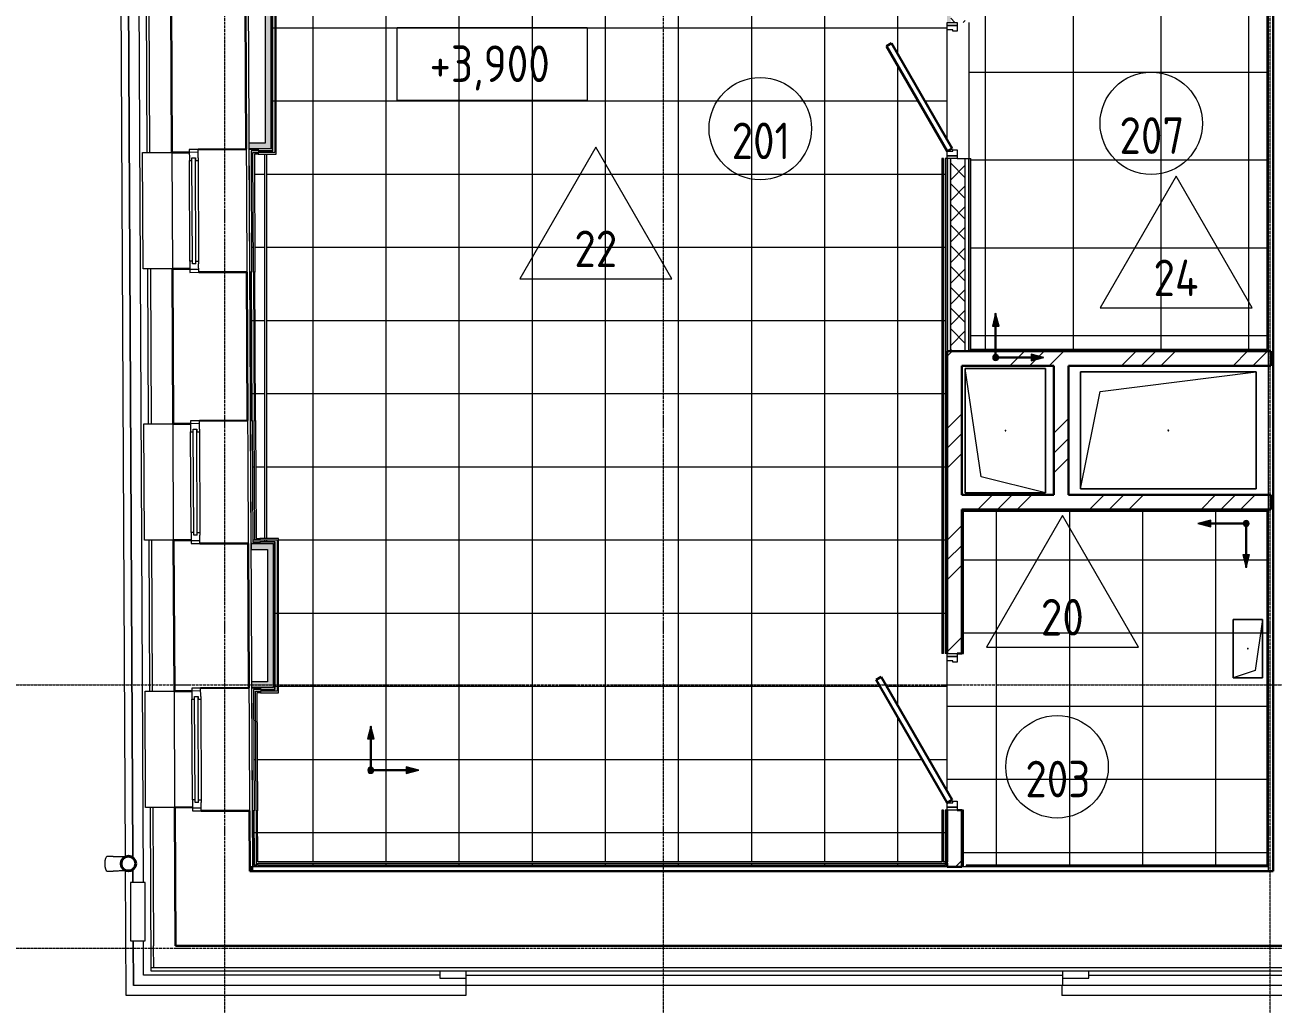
# Model space of a CAD drawing. Header units: millimetres. Extents: x -10915 to 60194, y -32941 to 46712.
# Drawn here: x -1368 to 7168, y -386 to 6305 of the extents above; entities that cross this region are included whole.
import ezdxf

# ---------------------------------------------------------------- set-up
doc = ezdxf.new("R2010")
doc.units = ezdxf.units.MM
doc.linetypes.add('ADSK_Линия сетки', pattern=[25, 20, -2.5, 0, -2.5])
for name, color, linetype, lineweight in [('_ Окна', 7, 'Continuous', 9), ('Аннотация', 7, 'Continuous', 9), ('Двери', 7, 'Continuous', 9), ('Марки', 7, 'Continuous', 20), ('Марки помещений', 7, 'Continuous', 20), ('Обобщенные модели', 7, 'Continuous', 18), ('Окна', 7, 'Continuous', 9), ('Оси', 7, 'Continuous', 9), ('Отметки', 7, 'Continuous', 9), ('Перекрытие', 7, 'Continuous', 18), ('Перекрытие штриховка', 7, 'Continuous', 18), ('Стены внутренние', 7, 'Continuous', 18), ('Стены наружные', 7, 'Continuous', 18), ('Стены несущие', 7, 'Continuous', 30), ('Стены отделка', 7, 'Continuous', 30), ('Стены штриховка', 7, 'Continuous', 9), ('Узлы', 7, 'Continuous', 18)]:
    doc.layers.add(name, color=color, linetype=linetype, lineweight=lineweight)
doc.layers.add('Линии', color=7, linetype='Continuous', lineweight=9, true_color=0x00a600)
doc.styles.add('GOST Common_1', font='GOST_Common.ttf', dxfattribs={"width": 0.9, "height": 250})
doc.styles.add('GOST Common_2', font='GOST_Common.ttf', dxfattribs={"width": 0.9, "height": 250})
pattern_1 = [(45, (0, 0), (-381.66, 381.66), []), (45, (134.94, 0), (0, 763.32), []), (45, (-134.94, 0), (0, 763.322), [])]

# ---------------------------------------------------------------- blocks, each defined once
blk = doc.blocks.new('Водосток - Тип 1 _карниз больше 490мм_-5158525-План полов 2-го этажа')
at = {"layer": 'Обобщенные модели', "lineweight": 9}
h = blk.add_hatch(dxfattribs=at)
h.set_pattern_fill('FP_11', color=256, style=0, pattern_type=2)
h.set_pattern_definition([(314.728, (-451.3, -498.1), (106.568, 105.561), [])])
h.paths.add_polyline_path([(76.3, 171.1), (76.3, 148.9), (85.9, 128.8), (103.3, 115), (125, 110), (146.7, 115), (164.7, 130), (173.7, 148.9), (173.7, 171.1), (164.1, 191.2), (146.7, 205), (125, 210), (102.3, 204.3), (85.9, 191.2), (78.3, 175.5)])
at = {"layer": 'Обобщенные модели'}
for p, q in [((75, 306.2), (75, 263.6)), ((175, 263.6), (175, 306.2))]:
    blk.add_line(p, q, dxfattribs=at)
at = {"layer": 'Обобщенные модели', "flags": 128}
for points in [[(75, 179.9), (75, 182.9), (75, 186.2), (75, 189.7), (75, 193.4), (75, 197.2), (75, 201.3), (75, 205.5), (75, 209.9), (75, 214.4), (75, 219.1), (75, 224), (75, 229), (75, 234.1), (75, 239.3), (75, 244.6), (75, 250.1), (75, 255.6), (75, 261.3), (75, 263.6)], [(175, 263.6), (175, 258), (175, 252.4), (175, 246.9), (175, 241.5), (175, 236.2), (175, 231.1), (175, 226), (175, 221.1), (175, 216.4), (175, 211.8), (175, 207.3), (175, 203), (175, 198.9), (175, 194.9), (175, 191.2), (175, 187.6), (175, 184.3), (175, 181.1), (175, 179.9)]]:
    blk.add_lwpolyline(points, dxfattribs=at)
at = {"layer": 'Обобщенные модели', "lineweight": 40}
for start, end in [(90, 270), (270, 90)]:
    blk.add_arc((125, 160), 50, start, end, dxfattribs=at)
at = {"layer": 'Обобщенные модели'}
for start, end in [(90, 156.91492), (23.09382, 90)]:
    blk.add_arc((125, 160), 52, start, end, dxfattribs=at)
for start_param, end_param in [(4.712389, 6.283185), (3.141593, 4.712389)]:
    blk.add_ellipse((125, 306.2), major_axis=(-50, 0), ratio=0.309017, start_param=start_param, end_param=end_param, dxfattribs=at)
blk = doc.blocks.new('окна_rehau_однопольное_фрамуга_сверху - 800х2240 _нов_-2167272-План полов 2-го этажа')
at = {"layer": '_ Окна', "lineweight": 18}
for p, q in [((-344, 135), (-420, 135)), ((-420, 135), (-420, 75)), ((-362, 93), (-362, 117)), ((-362, 117), (-344, 117)), ((-362, 93), (-344, 93)), ((-344, 117), (-344, 135)), ((-344, 93), (-344, 75)), ((344, 135), (344, 117)), ((420, 135), (344, 135)), ((344, 117), (362, 117)), ((344, 93), (344, 75)), ((362, 93), (344, 93)), ((362, 117), (362, 93)), ((420, 75), (420, 135)), ((-420, 75), (-362, 75)), ((-344, 75), (-362, 75)), ((362, 75), (344, 75)), ((362, 75), (420, 75))]:
    blk.add_line(p, q, dxfattribs=at)
at = {"layer": '_ Окна'}
for p, q in [((-400, 75), (-400, 135)), ((-362, 93), (362, 93)), ((-344, 117), (344, 117)), ((400, 75), (400, 135))]:
    blk.add_line(p, q, dxfattribs=at)
at = {"layer": 'Окна'}
for p, q in [((-344, 135), (344, 135)), ((344, 75), (-344, 75))]:
    blk.add_line(p, q, dxfattribs=at)
blk = doc.blocks.new('AC_Дверь_Однопольная_Стальная - 900х2100Н Д32п-6552410-План полов 2-го этажа')
at = {"layer": 'Двери', "lineweight": 30}
for p, q in [((-415, 75), (303.8, 490)), ((323.8, 455.4), (-395, 40.4)), ((303.8, 490), (323.8, 455.4)), ((-395, 40.4), (-415, 75))]:
    blk.add_line(p, q, dxfattribs=at)
at = {"layer": 'Двери'}
for p, q in [((-465, 75), (-445, 75)), ((-465, 5), (-465, 75)), ((-445, 5), (-465, 5)), ((-445, 75), (-415, 75)), ((-445, 5), (-445, 75)), ((-445, 75), (-445, 5)), ((-405, 5), (-445, 5)), ((-415, 75), (-415, 35)), ((-415, 35), (-405, 35)), ((-405, 35), (-405, 5)), ((405, 35), (415, 35)), ((405, 5), (405, 35)), ((445, 5), (405, 5)), ((415, 75), (445, 75)), ((415, 35), (415, 75)), ((445, 75), (445, 5)), ((445, 75), (465, 75)), ((445, 5), (445, 75)), ((465, 5), (445, 5)), ((465, 75), (465, 5))]:
    blk.add_line(p, q, dxfattribs=at)
blk = doc.blocks.new('GM_Отверстие прямоугольное _в плите_ - Отверстие-3479543-План полов 2-го этажа')
at = {"layer": 'Обобщенные модели'}
for p, q in [((-100, -200), (-100, 200)), ((-100, 200), (100, 200)), ((100, 200), (-100, 200)), ((-100, 200), (-100, -200)), ((-50, 150), (100, 200)), ((100, 200), (100, -200)), ((100, -200), (100, 200)), ((-100, -200), (-50, 150)), ((100, -200), (-100, -200)), ((-100, -200), (100, -200))]:
    blk.add_line(p, q, dxfattribs=at)
for start, end in [(360, 180), (180, 360), (60, 165), (300, 360), (195, 270)]:
    blk.add_arc((0, 0), 2.5, start, end, dxfattribs=at)
blk = doc.blocks.new('AC_Дверь_Однопольная_Стальная - 1000х2100Н Д35п-металлическая-7236750-План полов 2-го этажа')
at = {"layer": 'Двери', "lineweight": 30}
for p, q in [((-485, 50), (355, 535)), ((355, 535), (375, 500.4)), ((375, 500.4), (-465, 15.4)), ((-465, 15.4), (-485, 50))]:
    blk.add_line(p, q, dxfattribs=at)
at = {"layer": 'Двери'}
for p, q in [((-535, 50), (-515, 50)), ((-535, -20), (-535, 50)), ((-515, 50), (-485, 50)), ((-515, -20), (-515, 50)), ((-515, 50), (-515, -20)), ((-485, 50), (-485, 10)), ((-485, 10), (-475, 10)), ((-475, 10), (-475, -20)), ((475, 10), (485, 10)), ((475, -20), (475, 10)), ((485, 50), (515, 50)), ((485, 10), (485, 50)), ((515, 50), (515, -20)), ((515, 50), (535, 50)), ((515, -20), (515, 50)), ((535, 50), (535, -20)), ((-515, -20), (-535, -20)), ((-475, -20), (-515, -20)), ((515, -20), (475, -20)), ((535, -20), (515, -20))]:
    blk.add_line(p, q, dxfattribs=at)
blk = doc.blocks.new('GM_Отверстие прямоугольное _в плите_ - Отверстие-7236357-План полов 2-го этажа')
at = {"layer": 'Обобщенные модели'}
for p, q in [((-425, -275), (-425, 275)), ((-425, 275), (425, 275)), ((425, 275), (-425, 275)), ((-425, 275), (-425, -275)), ((-315, 165), (425, 275)), ((425, 275), (425, -275)), ((425, -275), (425, 275)), ((-425, -275), (-315, 165)), ((425, -275), (-425, -275)), ((-425, -275), (425, -275))]:
    blk.add_line(p, q, dxfattribs=at)
for start, end in [(360, 180), (180, 360), (60, 165), (300, 360), (195, 270)]:
    blk.add_arc((0, 0), 2.5, start, end, dxfattribs=at)
blk = doc.blocks.new('GM_Отверстие прямоугольное _в плите_ - Отверстие-7254743-План полов 2-го этажа')
at = {"layer": 'Обобщенные модели'}
for p, q in [((-600, -400), (-600, 400)), ((-600, 400), (600, 400)), ((600, 400), (-600, 400)), ((-600, 400), (-600, -400)), ((-466.7, 266.7), (600, 400)), ((600, 400), (600, -400)), ((600, -400), (600, 400)), ((-600, -400), (-466.7, 266.7)), ((600, -400), (-600, -400)), ((-600, -400), (600, -400))]:
    blk.add_line(p, q, dxfattribs=at)
for start, end in [(360, 180), (180, 360), (60, 165), (300, 360), (195, 270)]:
    blk.add_arc((0, 0), 2.5, start, end, dxfattribs=at)
blk = doc.blocks.new('ADSK_Марка_Помещение_ОдноЗначение - Номер-159740-План полов 2-го этажа')
at = {"layer": 'Марки помещений'}
blk.add_circle((0, 0), 3.5, dxfattribs=at)
blk = doc.blocks.new('ADSK_Марка_ПерекрытиеПол - Экземпляр_Отделка пола-158379-План полов 2-го этажа')
at = {"layer": 'Марки', "color": 1, "true_color": 0xff0000}
for p, q in [((0, 9), (-5.196, 0)), ((5.196, 0), (0, 9)), ((-5.196, 0), (5.196, 0))]:
    blk.add_line(p, q, dxfattribs=at)
blk = doc.blocks.new('Высотные отметки - Рамка-12095-План полов 2-го этажа')
at = {"layer": 'Аннотация', "lineweight": 20}
for p, q in [((-6.5, 0), (-6.5, 5)), ((-6.5, 5), (6.5, 5)), ((6.5, 5), (6.5, 0)), ((6.5, 0), (-6.5, 0))]:
    blk.add_line(p, q, dxfattribs=at)

msp = doc.modelspace()

# ---------------------------------------------------------------- hatches: boundary and pattern name
at = {"layer": 'Перекрытие штриховка', "lineweight": 9, "true_color": 0x787878}
h = msp.add_hatch(dxfattribs=at)
h.set_pattern_fill('FP_31', color=8, style=0, pattern_type=2)
h.set_pattern_definition([(270, (1602.2, 33785.6), (500, 3e-14), []), (0, (1602.2, 33785.6), (0, 500), [])])
h.paths.add_polyline_path([(4926.531, 563.098), (4926.531, 576.098), (224.17, 576.098), (224.289, 563.098), (4899.199, 563.098)])
h.paths.add_polyline_path([(4926.531, 561.098), (4928.531, 561.098), (4926.531, 563.098)])
h.paths.add_polyline_path([(199.241, 561.098), (201.241, 561.098), (201.232, 563.098), (199.289, 561.146)])
h.paths.add_polyline_path([(201.232, 563.098), (214.232, 563.098), (208.629, 1751.226), (356.592, 1751.226), (356.592, 2786.152), (283.891, 2786.152), (283.891, 2773.152), (341.592, 2773.152), (341.592, 2771.152), (343.592, 2771.152), (343.592, 1766.226), (341.592, 1766.226), (341.588, 1764.226), (195.52, 1764.226), (201.185, 572.994)])
h.paths.add_polyline_path([(4926.531, 586.098), (4926.531, 939.308), (4938.531, 939.308), (4938.531, 989.308), (4453.531, 1829.353), (4488.172, 1849.353), (4938.531, 1069.308), (4938.531, 2009.308), (4926.531, 2009.308), (4926.531, 5391.5), (4938.531, 5391.5), (4938.531, 5441.5), (4523.531, 6160.301), (4558.363, 6179.969), (4938.531, 5521.5), (4938.531, 6321.5), (4926.531, 6321.5), (4926.531, 8620), (4913.531, 8620), (4913.531, 6321.5), (4903.531, 6321.5), (4903.531, 8620), (1166.565, 8619.826), (1166.565, 7353), (283.891, 7353), (283.891, 6466.134), (350.752, 6466.134), (350.752, 5422.44), (283.891, 5422.44), (283.891, 2796.152), (366.592, 2796.152), (366.592, 1741.226), (218.629, 1741.226), (224.17, 586.098), (4903.531, 586.098), (4903.531, 939.308), (4913.531, 939.308), (4913.531, 586.098)])
h.paths.add_polyline_path([(4903.531, 2009.308), (4903.531, 5391.5), (4913.531, 5391.5), (4913.531, 2009.308)])
h.paths.add_polyline_path([(178.587, 2761.152), (178.773, 2762.242), (178.585, 2761.615)])
h.paths.add_polyline_path([(271.891, 2773.152), (271.891, 2786.152), (203.66, 2786.152), (191.123, 5432.44), (271.891, 5432.44), (271.891, 5445.44), (178.013, 5445.44), (190.722, 2773.152), (238.774, 2773.152)])
h.paths.add_polyline_path([(213.613, 2796.152), (271.891, 2796.152), (271.891, 5422.44), (201.123, 5422.44), (212.737, 2980.326)])
h.paths.add_polyline_path([(325.752, 5432.44), (340.752, 5432.44), (340.752, 6456.134), (283.891, 6456.134), (283.891, 6443.134), (325.752, 6442.394), (325.752, 6441.134), (327.752, 6441.134), (327.752, 5447.44), (325.752, 5446.762), (325.748, 5445.44), (283.891, 5445.44), (283.891, 5432.44), (325.721, 5432.44)])
h.paths.add_polyline_path([(160.821, 6431.134), (161.326, 6431.134), (156.942, 7365), (181.885, 7365), (181.053, 7370), (156.275, 7370), (160.772, 6441.134)])
h.paths.add_polyline_path([(171.278, 6441.134), (173.278, 6441.134), (173.269, 6443.134), (171.326, 6441.182)])
h.paths.add_polyline_path([(173.269, 6443.134), (271.891, 6443.134), (271.891, 6456.134), (186.207, 6456.134), (181.053, 7353), (168.942, 7353), (173.159, 6466.134)])
h.paths.add_polyline_path([(196.16, 6466.134), (271.891, 6466.134), (271.891, 7353), (191.942, 7353), (195.564, 6591.324)])
h.paths.add_polyline_path([(166.942, 7353), (168.942, 7353), (166.932, 7355)])
h.paths.add_polyline_path([(370.826, 7365), (1149.565, 7365), (1149.565, 7370), (191.861, 7370), (191.885, 7365), (283.891, 7365)])
h = msp.add_hatch(dxfattribs=at)
h.set_pattern_fill('FP_71', color=8, style=0, pattern_type=2)
h.set_pattern_definition([(270, (4602.2, 6582.03), (600, 4e-14), []), (0, (4602.2, 6582.03), (0, 600), [])])
h.paths.add_polyline_path([(5100.531, 4076.057), (5100.531, 4082.057), (5088.531, 4082.057), (5088.531, 4076.057), (5098.531, 4076.057)])
h.paths.add_polyline_path([(5100.531, 4088.057), (7126.134, 4088.057), (7126.134, 6628.084), (5100.531, 6628.084), (5100.531, 6321.5), (5088.531, 6321.5), (5088.531, 5391.5), (5100.531, 5391.5), (5100.531, 4100.057)])
h.paths.add_polyline_path([(7128.134, 4086.057), (7126.134, 4088.057), (7126.134, 4086.057)])
h.paths.add_polyline_path([(7126.134, 6628.084), (7128.134, 6630.084), (7126.134, 6630.084)])
h.paths.add_polyline_path([(5100.531, 6628.084), (5100.531, 6630.084), (5098.531, 6630.084)])
h = msp.add_hatch(dxfattribs=at)
h.set_pattern_fill('FP_77', color=8, style=0, pattern_type=2)
h.set_pattern_definition([(180, (6277, 1650), (-6e-14, -500), []), (270, (6277, 1650), (500, 3e-14), [])])
h.paths.add_polyline_path([(5038.531, 551.098), (5069.531, 551.098), (5069.531, 563.098), (7126.134, 563.098), (7126.134, 2982), (5050.531, 2982), (5050.531, 2009.308), (5008.531, 2009.308), (5008.531, 1949.308), (4978.531, 1949.308), (4978.531, 1959.308), (4938.531, 1959.308), (4938.531, 1069.308), (4973.172, 1009.308), (4938.531, 989.308), (4978.531, 989.308), (4978.531, 999.308), (5008.531, 999.308), (5008.531, 939.308), (5050.531, 939.308), (5050.531, 557.098), (5038.531, 557.098)])
h.paths.add_polyline_path([(7138.134, 551.098), (7138.134, 563.098), (7132.134, 563.098), (7132.134, 551.098)])
h.paths.add_polyline_path([(6993.75, 2040.575), (6992.959, 2042.74), (6994.353, 2045.155), (6997.5, 2042.74), (6996.379, 2042.093)])
h.paths.add_polyline_path([(7127.365, 2982), (7128.134, 2982.358), (7128.134, 2984), (7126.134, 2982)])
h.paths.add_polyline_path([(5050.531, 2982), (5048.531, 2984), (5048.531, 2982)])
at = {"layer": 'Стены внутренние'}
h = msp.add_hatch(color=256, dxfattribs=at)
h.paths.add_polyline_path([(4963.531, 4076.057), (4963.531, 5391.5), (4938.531, 5391.5), (4938.531, 4076.057)])
h.paths.add_polyline_path([(4963.531, 6321.5), (4963.531, 8595), (4938.531, 8595), (4938.531, 6321.5)])
at = {"layer": 'Стены внутренние', "lineweight": 9, "true_color": 0x0000ff}
h = msp.add_hatch(dxfattribs=at)
h.set_pattern_fill('FP_2', color=5, style=0, pattern_type=2)
h.set_pattern_definition([(45, (0, 0), (-70.7107, 70.7107), []), (135, (0, 0), (-70.7107, -70.7107), [])])
h.paths.add_polyline_path([(5038.531, 4076.057), (5063.531, 4076.057), (5063.531, 5391.5), (4963.531, 5391.5), (4963.531, 4076.057)])
h.paths.add_polyline_path([(5063.531, 6321.5), (5063.164, 8495), (4963.531, 8495), (4963.531, 6321.5), (5008.531, 6321.5)])
at = {"layer": 'Стены внутренние'}
for points in [[(283.891, 5457.44), (315.752, 5457.44), (315.752, 6391.134), (275.752, 6391.134), (275.752, 5457.44)], [(165.534, 5457.44), (275.752, 5457.44), (275.752, 5497.44), (165.341, 5497.44)], [(179.88, 2721.152), (331.592, 2721.152), (331.592, 2761.152), (179.88, 2761.152)], [(331.592, 1776.226), (331.592, 2721.152), (291.592, 2721.152), (291.592, 1776.226)], [(189.431, 1776.226), (291.592, 1776.66), (291.592, 1816.226), (183.162, 1816.226), (183.355, 1776.226)]]:
    msp.add_hatch(color=256, dxfattribs=at).paths.add_polyline_path(points)
at = {"layer": 'Стены внутренние', "lineweight": 9}
h = msp.add_hatch(dxfattribs=at)
h.set_pattern_fill('FP_1', color=256, style=0, pattern_type=2)
h.set_pattern_definition(pattern_1)
h.paths.add_polyline_path([(4938.531, 551.098), (5038.531, 551.098), (5038.531, 939.308), (4938.531, 939.308), (4938.531, 557.098)])
h.paths.add_polyline_path([(5008.531, 2009.308), (5038.531, 2009.308), (5038.531, 4076.057), (4938.531, 4076.057), (4938.531, 2009.308)])
h = msp.add_hatch(dxfattribs=at)
h.set_pattern_fill('FP_1', color=256, style=0, pattern_type=2)
h.set_pattern_definition(pattern_1)
h.paths.add_polyline_path([(5038.531, 3976.057), (7138.134, 3976.057), (7138.134, 4074.973), (7138.134, 4076.057), (5038.531, 4076.057)])
h = msp.add_hatch(dxfattribs=at)
h.set_pattern_fill('FP_1', color=256, style=0, pattern_type=2)
h.set_pattern_definition(pattern_1)
h.paths.add_polyline_path([(5669.531, 3094), (5769.531, 3094), (5769.531, 3976.057), (5669.531, 3976.057), (5669.531, 3381.548)])
h = msp.add_hatch(dxfattribs=at)
h.set_pattern_fill('FP_1', color=256, style=0, pattern_type=2)
h.set_pattern_definition(pattern_1)
h.paths.add_polyline_path([(7052.047, 2994), (7138.134, 2995.084), (7138.134, 3094), (5038.531, 3094), (5038.531, 2994), (6652.132, 2994)])
at = {"layer": 'Узлы', "true_color": 0xff0000}
for points in [[(5294.656, 4246.708), (5271.031, 4334.878), (5249.047, 4246.708)], [(5271.031, 4012.057), (5276.207, 4012.738), (5281.031, 4014.736), (5285.173, 4017.915), (5288.351, 4022.057), (5290.349, 4026.881), (5291.031, 4032.057), (5290.349, 4037.233), (5288.351, 4042.057), (5283.59, 4047.414), (5281.031, 4049.377), (5276.207, 4051.375), (5271.031, 4052.057), (5263.435, 4050.373), (5257.826, 4046.918), (5256.889, 4046.199), (5253.71, 4042.057), (5251.712, 4037.233), (5251.031, 4032.057), (5251.712, 4026.881), (5253.71, 4022.057), (5256.889, 4017.915), (5261.031, 4014.736), (5265.854, 4012.738)], [(5513.075, 4009.671), (5601.245, 4033.296), (5513.075, 4055.28), (5513.075, 4012.738)], [(6742.48, 2875.009), (6742.48, 2920.617), (6654.31, 2896.992)], [(6984.525, 2878.232), (6989.701, 2878.913), (6994.525, 2880.911), (6998.667, 2884.089), (7001.845, 2888.232), (7003.843, 2893.055), (7004.525, 2898.232), (7003.843, 2903.408), (7001.845, 2908.232), (6998.667, 2912.374), (6994.525, 2915.552), (6989.123, 2917.626), (6984.525, 2918.232), (6979.348, 2917.55), (6974.525, 2915.552), (6970.382, 2912.374), (6966.787, 2907.225), (6965.206, 2903.408), (6964.525, 2898.232), (6965.206, 2893.055), (6967.204, 2888.232), (6970.382, 2884.089), (6974.525, 2880.911), (6979.348, 2878.913)], [(6984.525, 2595.41), (7006.508, 2683.58), (6960.899, 2683.58), (6979.348, 2614.729)], [(1020.275, 1425.643), (996.65, 1513.814), (974.667, 1425.643)], [(996.65, 1190.992), (1001.826, 1191.674), (1006.65, 1193.672), (1010.792, 1196.85), (1013.971, 1200.992), (1015.969, 1205.816), (1016.65, 1210.992), (1015.969, 1216.169), (1013.971, 1220.992), (1010.792, 1225.134), (1006.65, 1228.313), (1001.826, 1230.311), (996.65, 1230.992), (991.474, 1230.311), (986.65, 1228.313), (982.508, 1225.134), (979.33, 1220.992), (977.332, 1216.169), (976.65, 1210.992), (977.332, 1205.816), (979.33, 1200.992), (982.508, 1196.85), (986.65, 1193.672), (991.474, 1191.674)], [(1238.695, 1188.606), (1326.865, 1212.232), (1238.695, 1234.215), (1238.695, 1193.672)]]:
    msp.add_hatch(color=1, dxfattribs=at).paths.add_polyline_path(points)

# ---------------------------------------------------------------- linework, layer by layer
at = {"layer": 'Линии', "color": 1, "lineweight": 18, "true_color": 0xff0000}
for p, q in [((5271.031, 4334.878), (5249.047, 4246.708)), ((5294.656, 4246.708), (5271.031, 4334.878)), ((5249.047, 4246.708), (5294.656, 4246.708)), ((5601.245, 4033.296), (5513.075, 4055.28)), ((5513.075, 4055.28), (5513.075, 4009.671)), ((5513.075, 4009.671), (5601.245, 4033.296)), ((6742.48, 2920.617), (6654.31, 2896.992)), ((6742.48, 2875.009), (6742.48, 2920.617)), ((6654.31, 2896.992), (6742.48, 2875.009)), ((6960.899, 2683.58), (6984.525, 2595.41)), ((7006.508, 2683.58), (6960.899, 2683.58)), ((6984.525, 2595.41), (7006.508, 2683.58)), ((996.65, 1513.814), (974.667, 1425.643)), ((1020.275, 1425.643), (996.65, 1513.814)), ((974.667, 1425.643), (1020.275, 1425.643)), ((1326.865, 1212.232), (1238.695, 1234.215)), ((1238.695, 1234.215), (1238.695, 1188.606)), ((1238.695, 1188.606), (1326.865, 1212.232))]:
    msp.add_line(p, q, dxfattribs=at)
at = {"layer": 'Линии', "color": 1, "lineweight": 30, "true_color": 0xff0000}
for p, q in [((5271.031, 4032.057), (5271.031, 4332.057)), ((5271.031, 4032.057), (5571.031, 4032.057)), ((6984.525, 2898.232), (6684.525, 2898.232)), ((6984.525, 2898.232), (6984.525, 2598.232)), ((996.65, 1210.992), (996.65, 1510.992)), ((996.65, 1210.992), (1296.65, 1210.992))]:
    msp.add_line(p, q, dxfattribs=at)
at = {"layer": 'Линии', "color": 1, "lineweight": 18, "true_color": 0xff0000}
for centre, start, end in [((5271.031, 4032.057), 0, 180), ((5271.031, 4032.057), 180, 0), ((6984.525, 2898.232), 0, 180), ((6984.525, 2898.232), 180, 0), ((996.65, 1210.992), 0, 180), ((996.65, 1210.992), 180, 360)]:
    msp.add_arc(centre, 20, start, end, dxfattribs=at)
at = {"layer": 'Оси', "linetype": 'ADSK_Линия сетки'}
for p, q in [((-0.435, -5289.091), (-0.435, 44222.998)), ((2999.565, -5289.091), (2999.565, 44222.998)), ((7149.565, -5289.091), (7149.565, 21857.733)), ((-10114.729, 1795), (42695.51, 1795)), ((-10114.729, -5), (50212.269, -5))]:
    msp.add_line(p, q, dxfattribs=at)
at = {"layer": 'Перекрытие'}
for p, q in [((5088.531, 6321.5), (5088.531, 5391.5)), ((4938.531, 5521.5), (4938.531, 6271.5)), ((176.265, 3240.743), (176.265, 3289.612)), ((4938.531, 1069.308), (4938.531, 1959.308))]:
    msp.add_line(p, q, dxfattribs=at)
at = {"layer": 'Стены внутренние'}
for p, q in [((191.075, 5432.44), (226.076, 5432.44)), ((194.956, 4616.387), (191.075, 5432.44)), ((226.123, 5422.44), (201.123, 5422.44)), ((201.123, 5422.44), (204.956, 4616.434)), ((271.891, 5432.44), (271.891, 5445.44)), ((271.891, 2796.152), (271.891, 5422.44)), ((283.891, 5445.44), (283.891, 5432.44)), ((283.891, 5422.44), (283.891, 2796.152)), ((203.66, 2786.152), (199.78, 3602.066)), ((209.78, 3602.113), (213.613, 2796.152)), ((-351.338, 2784.435), (-355.119, 3579.426)), ((238.66, 2786.152), (203.66, 2786.152)), ((213.613, 2796.152), (238.613, 2796.152)), ((271.891, 2773.152), (271.891, 2786.152)), ((283.891, 2786.152), (283.891, 2773.152)), ((-342.65, 957.456), (-346.43, 1752.447)), ((208.582, 1751.226), (243.582, 1751.226)), ((212.463, 935.096), (208.582, 1751.226)), ((243.63, 1741.226), (218.629, 1741.226)), ((218.629, 1741.226), (222.463, 935.143))]:
    msp.add_line(p, q, dxfattribs=at)
at = {"layer": 'Стены наружные'}
for p, q in [((-596.28, 8028.747), (-560.214, 444.747)), ((-680.909, 617.61), (-715.893, 7858.59)), ((-664.535, 7577.642), (-630.885, 612.908)), ((-631.015, 612.97), (-664.136, 7577.642)), ((-563.935, 5432.787), (-533.935, 5432.93)), ((-560.154, 4637.796), (-563.935, 5432.787)), ((-363.937, 5433.738), (-360.156, 4638.747)), ((169.956, 4616.268), (165.962, 5456.258)), ((226.014, 5445.44), (178.013, 5445.44)), ((178.013, 5445.44), (181.956, 4616.325)), ((-530.155, 4637.939), (-560.154, 4637.796)), ((178.775, 2761.956), (174.78, 3601.947)), ((186.78, 3602.004), (190.722, 2773.152)), ((-555.117, 3578.475), (-525.117, 3578.618)), ((-551.336, 2783.484), (-555.117, 3578.475)), ((-521.336, 2783.627), (-551.336, 2783.484)), ((190.722, 2773.152), (238.722, 2773.152)), ((-546.428, 1751.496), (-516.428, 1751.639)), ((-542.647, 956.505), (-546.428, 1751.496)), ((187.463, 934.977), (183.469, 1774.967)), ((243.52, 1764.226), (195.52, 1764.226)), ((195.52, 1764.226), (199.463, 935.034)), ((-512.648, 956.648), (-542.647, 956.505)), ((-676.336, -328.902), (-680.478, 528.538)), ((-630.215, 444.747), (-630.638, 533.656)), ((-630.503, 533.722), (-630.073, 444.747)), ((-626.868, -258.902), (-628.313, 44.747)), ((-628.14, 44.747), (-626.673, -258.902)), ((-557.201, -188.902), (-558.312, 44.747)), ((5728.55, -158.902), (5728.55, -188.902)), ((1468.657, -188.902), (-557.201, -188.902)), ((1648.018, -208.725), (1648.018, -258.902)), ((1648.655, -188.902), (5727.807, -188.902)), ((5727.807, -188.902), (5727.807, -258.902)), ((5908.637, -188.902), (7848.134, -188.902)), ((1648.078, -328.902), (-676.336, -328.902)), ((7918.134, -258.902), (-626.868, -258.902)), ((1648.078, -258.902), (1648.078, -328.902)), ((5724.226, -258.902), (5724.226, -328.902)), ((7988.134, -328.902), (5724.226, -328.902))]:
    msp.add_line(p, q, dxfattribs=at)
at = {"layer": 'Стены несущие'}
for p, q in [((7168.134, 8895), (7168.134, 521.098)), ((-368.786, 6453.394), (-363.937, 5433.738)), ((145.962, 5456.163), (141.327, 6430.82)), ((-363.937, 5433.738), (-243.939, 5434.309)), ((-184.034, 5454.594), (145.962, 5456.163)), ((-240.158, 4639.318), (-360.156, 4638.747)), ((-360.156, 4638.747), (-355.119, 3579.426)), ((149.957, 4616.173), (-180.04, 4614.604)), ((154.78, 3601.852), (149.957, 4616.173)), ((4938.531, 2009.308), (4938.531, 4076.057)), ((7153.134, 4076.057), (4938.531, 4076.057)), ((7153.134, 3976.057), (7153.134, 4076.057)), ((5038.531, 3976.057), (5669.531, 3976.057)), ((5038.531, 3094), (5038.531, 3976.057)), ((5669.531, 3976.057), (5669.531, 3094)), ((5769.531, 3976.057), (7153.134, 3976.057)), ((5769.531, 3094), (5769.531, 3976.057)), ((-175.216, 3600.282), (154.78, 3601.852)), ((-355.119, 3579.426), (-235.12, 3579.997)), ((5669.531, 3094), (5038.531, 3094)), ((7153.134, 3094), (5769.531, 3094)), ((7153.134, 2994), (7153.134, 3094)), ((5038.531, 2994), (5038.531, 2009.308)), ((5038.531, 2994), (7153.134, 2994)), ((-231.339, 2785.006), (-351.338, 2784.435)), ((-351.338, 2784.435), (-346.43, 1752.447)), ((158.775, 2761.861), (-171.221, 2760.292)), ((163.469, 1774.872), (158.775, 2761.861)), ((5008.531, 2009.308), (5038.531, 2009.308)), ((-346.43, 1752.447), (-226.432, 1753.018)), ((-166.528, 1773.303), (163.469, 1774.872)), ((-222.651, 958.027), (-342.65, 957.456)), ((-342.65, 957.456), (-338.149, 11.098)), ((4938.531, 586.098), (4938.531, 939.308)), ((5038.531, 939.308), (5008.531, 939.308)), ((5038.531, 551.098), (5038.531, 939.308)), ((167.463, 934.882), (-162.533, 933.312)), ((169.431, 521.098), (167.463, 934.882)), ((169.431, 521.098), (7168.134, 521.098)), ((4938.531, 551.098), (4938.531, 576.098)), ((4938.531, 551.098), (5038.531, 551.098)), ((-338.149, 11.098), (7678.134, 11.098))]:
    msp.add_line(p, q, dxfattribs=at)
at = {"layer": 'Стены отделка', "lineweight": 9}
for p, q in [((129.791, 8709.38), (169.431, 521.098)), ((189.431, 521.195), (149.791, 8709.38)), ((7126.134, 6628.084), (7126.134, 4088.057)), ((7138.134, 4076.057), (7138.134, 6640.084)), ((-538.784, 6452.586), (-533.935, 5432.93)), ((315.752, 5457.44), (315.752, 6431.134)), ((327.752, 5447.44), (327.752, 6441.134)), ((340.752, 6456.134), (340.752, 5432.44)), ((350.752, 5422.44), (350.752, 6466.134)), ((275.752, 6391.134), (275.752, 5497.44)), ((275.752, 5497.44), (164.187, 5497.44)), ((164.187, 5497.44), (164.187, 5457.44)), ((-533.935, 5432.93), (-363.937, 5433.738)), ((315.752, 5457.44), (164.187, 5457.44)), ((165.956, 5457.44), (165.962, 5456.258)), ((165.962, 5456.258), (225.961, 5456.544)), ((225.961, 5456.544), (226.014, 5445.44)), ((226.014, 5445.44), (325.752, 5445.44)), ((340.752, 5432.44), (226.076, 5432.44)), ((226.076, 5432.44), (226.123, 5422.44)), ((226.123, 5422.44), (350.752, 5422.44)), ((4903.531, 5391.5), (4903.531, 2009.308)), ((4913.531, 5391.5), (4903.531, 5391.5)), ((4913.531, 2009.308), (4913.531, 5391.5)), ((4926.531, 5391.5), (4926.531, 2009.308)), ((4938.531, 5391.5), (4926.531, 5391.5)), ((5008.531, 5391.5), (5100.531, 5391.5)), ((5100.531, 4088.057), (5100.531, 5391.5)), ((-360.156, 4638.747), (-530.155, 4637.939)), ((-530.155, 4637.939), (-525.117, 3578.618)), ((-510.155, 4638.034), (-510.039, 4613.701)), ((-355.119, 3579.426), (-360.156, 4638.747)), ((181.956, 4616.325), (169.956, 4616.268)), ((169.956, 4616.268), (174.78, 3601.947)), ((186.78, 3602.004), (181.956, 4616.325)), ((204.956, 4616.434), (194.956, 4616.387)), ((194.956, 4616.387), (199.78, 3602.066)), ((209.78, 3602.113), (204.956, 4616.434)), ((5088.531, 4076.057), (5088.531, 4082.057)), ((5088.531, 4082.057), (5100.531, 4082.057)), ((7126.134, 4088.057), (5100.531, 4088.057)), ((5100.531, 4082.057), (5100.531, 4076.057)), ((7138.134, 521.098), (7138.134, 4076.057)), ((174.78, 3601.947), (186.78, 3602.004)), ((199.78, 3602.066), (209.78, 3602.113)), ((-525.117, 3578.618), (-355.119, 3579.426)), ((5050.531, 2982), (7126.134, 2982)), ((5050.531, 2009.308), (5050.531, 2982)), ((7126.134, 2982), (7126.134, 563.098)), ((-351.338, 2784.435), (-521.336, 2783.627)), ((-521.336, 2783.627), (-516.428, 1751.639)), ((238.774, 2762.242), (178.775, 2761.956)), ((178.775, 2761.956), (178.779, 2761.152)), ((178.779, 2761.152), (331.592, 2761.152)), ((179.88, 2761.152), (179.88, 2721.152)), ((366.592, 2796.152), (238.613, 2796.152)), ((238.613, 2796.152), (238.66, 2786.152)), ((238.66, 2786.152), (356.592, 2786.152)), ((341.592, 2773.152), (238.722, 2773.152)), ((238.722, 2773.152), (238.774, 2762.242)), ((331.592, 1776.226), (331.592, 2761.152)), ((343.592, 1766.226), (343.592, 2771.152)), ((356.592, 2786.152), (356.592, 1751.226)), ((366.592, 1741.226), (366.592, 2796.152)), ((179.88, 2721.152), (291.592, 2721.152)), ((291.592, 2721.152), (291.592, 1816.226)), ((4913.531, 2009.308), (4903.531, 2009.308)), ((4938.531, 2009.308), (4926.531, 2009.308)), ((5038.531, 2009.308), (5050.531, 2009.308)), ((291.592, 1816.226), (181.592, 1816.226)), ((181.592, 1816.226), (181.592, 1776.226)), ((-516.428, 1751.639), (-346.43, 1752.447)), ((331.592, 1776.226), (181.592, 1776.226)), ((183.463, 1776.226), (183.469, 1774.967)), ((183.469, 1774.967), (243.468, 1775.253)), ((243.468, 1775.253), (243.52, 1764.226)), ((243.52, 1764.226), (341.592, 1764.226)), ((356.592, 1751.226), (243.582, 1751.226)), ((243.582, 1751.226), (243.63, 1741.226)), ((243.63, 1741.226), (366.592, 1741.226)), ((-342.65, 957.456), (-512.648, 956.648)), ((-512.648, 956.648), (-507.343, -158.902)), ((-492.648, 956.743), (-492.491, 923.743)), ((4903.531, 939.308), (4903.531, 586.098)), ((4913.531, 939.308), (4903.531, 939.308)), ((4913.531, 586.098), (4913.531, 939.308)), ((4926.531, 939.308), (4926.531, 586.098)), ((4938.531, 939.308), (4926.531, 939.308)), ((5050.531, 939.308), (5038.531, 939.308)), ((5050.531, 557.098), (5050.531, 939.308)), ((199.463, 935.034), (187.463, 934.977)), ((187.463, 934.977), (189.289, 551.098)), ((201.232, 563.098), (199.463, 935.034)), ((222.463, 935.143), (212.463, 935.096)), ((212.463, 935.096), (214.232, 563.098)), ((224.123, 586.098), (222.463, 935.143)), ((169.431, 521.098), (189.431, 521.195)), ((7138.134, 551.098), (179.449, 551.098)), ((179.449, 551.098), (179.449, 521.098)), ((214.232, 563.098), (201.232, 563.098)), ((4903.531, 586.098), (224.123, 586.098)), ((224.17, 576.098), (4926.531, 576.098)), ((224.232, 563.098), (224.17, 576.098)), ((4926.531, 563.098), (224.232, 563.098)), ((4926.531, 586.098), (4913.531, 586.098)), ((4926.531, 576.098), (4926.531, 563.098)), ((5038.531, 557.098), (5050.531, 557.098)), ((7126.134, 563.098), (5069.531, 563.098)), ((5069.531, 563.098), (5069.531, 551.098)), ((7132.134, 551.098), (7132.134, 563.098)), ((7132.134, 563.098), (7138.134, 563.098)), ((-546.279, 444.747), (-646.279, 444.747)), ((-646.279, 444.747), (-646.279, 44.747)), ((-546.279, 44.747), (-546.279, 444.747)), ((-646.279, 44.747), (-546.279, 44.747)), ((-487.438, -138.902), (-488.151, 11.098)), ((-507.343, -158.902), (7848.134, -158.902)), ((7828.134, -138.902), (-487.438, -138.902)), ((1468.657, -158.902), (1468.657, -208.902)), ((1648.655, -208.902), (1648.655, -158.902)), ((5728.666, -158.902), (5728.666, -208.902)), ((5908.637, -208.902), (5908.637, -158.902)), ((1468.657, -208.902), (1648.655, -208.902)), ((5728.666, -208.902), (5908.637, -208.902))]:
    msp.add_line(p, q, dxfattribs=at)
at = {"layer": 'Стены штриховка'}
for p, q in [((7128.134, 6630.084), (7128.134, 4086.057)), ((-513.935, 5433.025), (-518.785, 6452.681)), ((325.752, 5445.44), (325.752, 6443.134)), ((226.004, 5447.44), (327.752, 5447.44)), ((325.752, 5445.44), (327.752, 5445.44)), ((327.752, 5445.44), (327.752, 5447.44)), ((4928.531, 5391.5), (4928.531, 2009.308)), ((4938.531, 5391.5), (4938.531, 4076.057)), ((4963.531, 4076.057), (4963.531, 5391.5)), ((5063.531, 4076.057), (5063.531, 5391.5)), ((5088.531, 4082.057), (5088.531, 5391.5)), ((5098.531, 4082.057), (5098.531, 5391.5)), ((-510.039, 4613.701), (-505.117, 3578.713)), ((184.78, 3601.994), (179.956, 4616.316)), ((7128.134, 4086.057), (5100.531, 4086.057)), ((5100.531, 4086.057), (5100.531, 4082.057)), ((5048.531, 2984), (7128.134, 2984)), ((5048.531, 2009.308), (5048.531, 2984)), ((7128.134, 2984), (7128.134, 563.098)), ((-496.429, 1751.734), (-501.336, 2783.722)), ((343.592, 2771.152), (238.732, 2771.152)), ((341.592, 1764.226), (341.592, 2773.152)), ((343.592, 2773.152), (341.592, 2773.152)), ((343.592, 2771.152), (343.592, 2773.152)), ((243.511, 1766.226), (343.592, 1766.226)), ((341.592, 1764.226), (343.592, 1764.226)), ((343.592, 1764.226), (343.592, 1766.226)), ((4928.531, 939.308), (4928.531, 586.098)), ((5048.531, 557.098), (5048.531, 939.308)), ((-492.491, 923.743), (-488.151, 11.098)), ((199.241, 561.098), (197.463, 935.024)), ((214.241, 561.098), (199.241, 561.098)), ((214.232, 563.098), (214.289, 551.098)), ((224.232, 563.098), (224.289, 551.098)), ((4928.531, 561.098), (224.242, 561.098)), ((4926.531, 586.098), (4938.531, 586.098)), ((4926.531, 576.098), (4938.531, 576.098)), ((4928.531, 576.098), (4928.531, 561.098)), ((4938.531, 586.098), (4938.531, 576.098)), ((5069.531, 561.098), (7132.134, 561.098)), ((7128.134, 563.098), (7132.134, 563.098)), ((-487.438, -138.902), (-507.438, -138.902))]:
    msp.add_line(p, q, dxfattribs=at)

# ---------------------------------------------------------------- block references
at = {"layer": 'Двери', "color": 8, "true_color": 0x7f7f7f, "rotation": 90.00000000000011}
for name, p in [('AC_Дверь_Однопольная_Стальная - 900х2100Н Д32п-6552410-План полов 2-го этажа', (5013.531, 5856.5)), ('AC_Дверь_Однопольная_Стальная - 1000х2100Н Д35п-металлическая-7236750-План полов 2-го этажа', (4988.531, 1474.308))]:
    msp.add_blockref(name, p, dxfattribs=at)
at = {"layer": 'Марки', "color": 1, "true_color": 0xff0000, "xscale": 99.99999999999993, "yscale": 99.99999999999993, "zscale": 99.99999999999993}
for p in [(2537.037, 4570.549), (6505.608, 4372.286), (5727.859, 2052.81)]:
    msp.add_blockref('ADSK_Марка_ПерекрытиеПол - Экземпляр_Отделка пола-158379-План полов 2-го этажа', p, dxfattribs=at)
at = {"layer": 'Марки помещений', "xscale": 99.99999999999993, "yscale": 99.99999999999993, "zscale": 99.99999999999993}
for p in [(6334.932, 5632.655), (3660.734, 5596.441), (5691.362, 1234.957)]:
    msp.add_blockref('ADSK_Марка_Помещение_ОдноЗначение - Номер-159740-План полов 2-го этажа', p, dxfattribs=at)
at = {"layer": 'Обобщенные модели'}
for name, p, rotation in [('GM_Отверстие прямоугольное _в плите_ - Отверстие-7236357-План полов 2-го этажа', (5337.531, 3532.523), 89.99999999999955), ('GM_Отверстие прямоугольное _в плите_ - Отверстие-3479543-План полов 2-го этажа', (6995, 2042.74), 180), ('Водосток - Тип 1 _карниз больше 490мм_-5158525-План полов 2-го этажа', (-500.233, 448.933), 90.27247415019644)]:
    msp.add_blockref(name, p, dxfattribs=dict(at, rotation=rotation))
msp.add_blockref('GM_Отверстие прямоугольное _в плите_ - Отверстие-7254743-План полов 2-го этажа', (6452.047, 3534), dxfattribs=at)
at = {"layer": 'Окна', "rotation": 90.2724741501968}
for p in [(-107.038, 5034.955), (-98.219, 3180.644), (-89.531, 1353.664)]:
    msp.add_blockref('окна_rehau_однопольное_фрамуга_сверху - 800х2240 _нов_-2167272-План полов 2-го этажа', p, dxfattribs=at)
at = {"layer": 'Отметки', "lineweight": 20, "xscale": 99.99999999999993, "yscale": 99.99999999999993, "zscale": 99.99999999999993}
msp.add_blockref('Высотные отметки - Рамка-12095-План полов 2-го этажа', (1827.671, 5788.18), dxfattribs=at)

# ---------------------------------------------------------------- texts
at = {"layer": 'Марки', "color": 1, "lineweight": 9, "true_color": 0xff0000, "char_height": 250, "attachment_point": 5, "line_spacing_factor": 1.022766, "style": 'GOST Common_2'}
for s, insert, width in [('\\pxqc,t1.44,2.88,4.32,5.76,7.2,8.64,10.08,11.52,12.96,14.4,15.84,17.28,18.72,20.16,21.6,23.04,24.48,25.92,27.36,28.8,30.24,31.68,33.12,34.56,36,37.44,38.88,40.32,41.76,43.2,44.64,46.08;{22}', (2536.006, 4774.975), 327.6), ('\\pxqc,t1.44,2.88,4.32,5.76,7.2,8.64,10.08,11.52,12.96,14.4,15.84,17.28,18.72,20.16,21.6,23.04,24.48,25.92,27.36,28.8,30.24,31.68,33.12,34.56,36,37.44,38.88,40.32,41.76,43.2,44.64,46.08;{24}', (6504.577, 4576.711), 345.6), ('\\pxqc,t1.44,2.88,4.32,5.76,7.2,8.64,10.08,11.52,12.96,14.4,15.84,17.28,18.72,20.16,21.6,23.04,24.48,25.92,27.36,28.8,30.24,31.68,33.12,34.56,36,37.44,38.88,40.32,41.76,43.2,44.64,46.08;{20}', (5726.828, 2257.236), 327.6)]:
    msp.add_mtext(s, dxfattribs=dict(at, insert=insert, width=width))
at = {"layer": 'Марки помещений', "lineweight": 9, "char_height": 250, "attachment_point": 5, "line_spacing_factor": 1.022766, "style": 'GOST Common_2'}
for s, insert, width in [('\\pxqc,t1.8,3.6,5.4,7.2,9,10.8,12.6,14.4,16.2,18,19.8,21.6,23.4,25.2,27,28.8,30.6,32.4,34.2,36,37.8,39.6,41.4,43.2,45,46.8,48.6,50.4,52.2,54,55.8,57.6;{201}', (3665.676, 5512.859), 441), ('\\pxqc,t1.8,3.6,5.4,7.2,9,10.8,12.6,14.4,16.2,18,19.8,21.6,23.4,25.2,27,28.8,30.6,32.4,34.2,36,37.8,39.6,41.4,43.2,45,46.8,48.6,50.4,52.2,54,55.8,57.6;{207}', (6339.875, 5549.073), 488.7), ('\\pxqc,t1.8,3.6,5.4,7.2,9,10.8,12.6,14.4,16.2,18,19.8,21.6,23.4,25.2,27,28.8,30.6,32.4,34.2,36,37.8,39.6,41.4,43.2,45,46.8,48.6,50.4,52.2,54,55.8,57.6;{203}', (5696.304, 1151.375), 488.7)]:
    msp.add_mtext(s, dxfattribs=dict(at, insert=insert, width=width))
at = {"layer": 'Отметки', "lineweight": 20, "insert": (1398.995, 6164.887), "char_height": 250, "width": 1028.82257, "attachment_point": 1, "line_spacing_factor": 1.022761, "style": 'GOST Common_1'}
msp.add_mtext('+3,900', dxfattribs=at)

doc.saveas('drawing.dxf')
